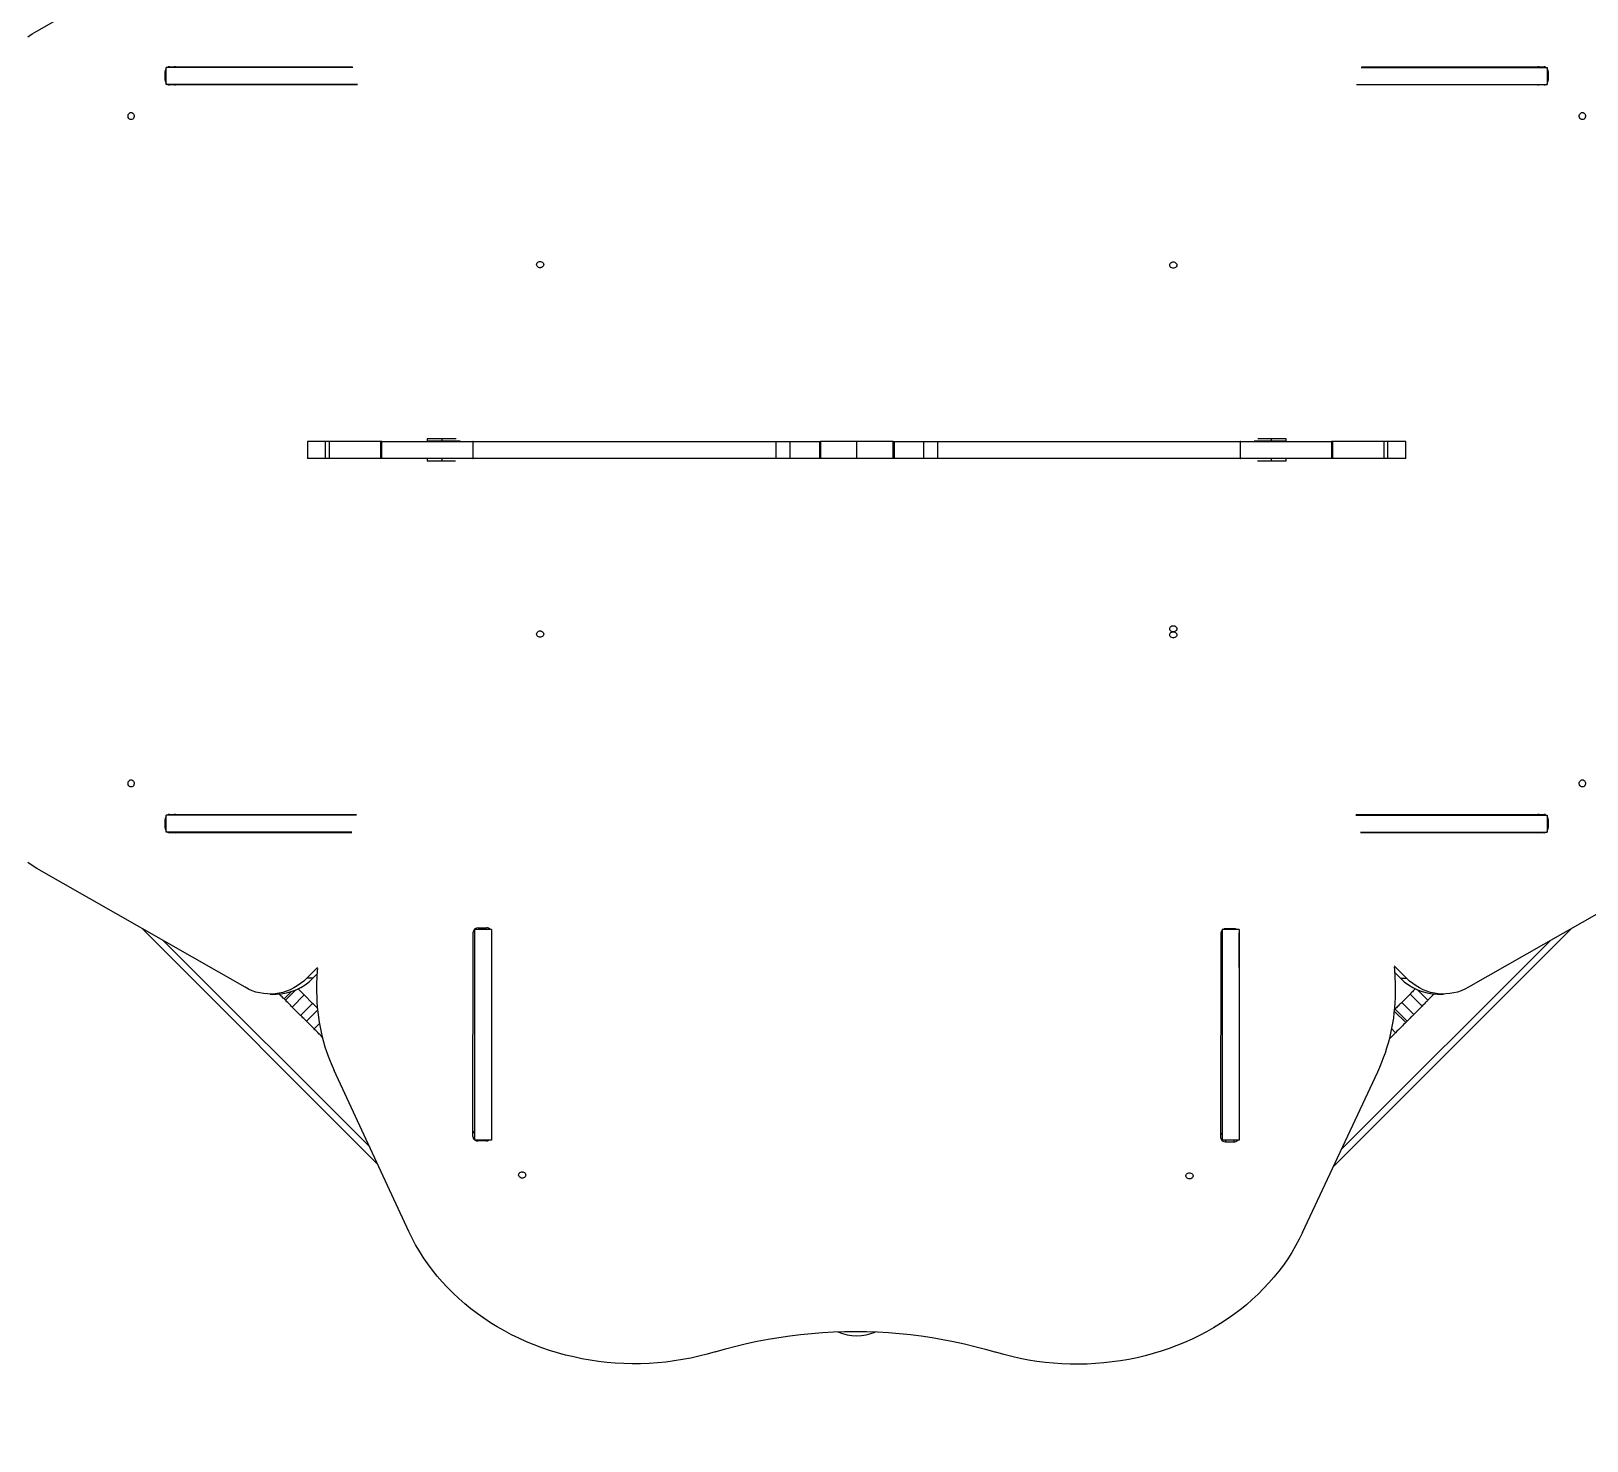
# Model space of a CAD drawing. Header units: millimetres. Extents: x -9608 to 9087, y -7864 to 6934.
# Drawn here: x -3520 to -1603, y -3165 to -1429 of the extents above; entities that cross this region are included whole.
import ezdxf

# ---------------------------------------------------------------- set-up
doc = ezdxf.new("R2010")
doc.units = ezdxf.units.MM
for name, color, linetype in [('DIKOM_ОБЪЕКТ', 7, 'Continuous'), ('DIKOM_РАЗМЕР_ЗОНА', 7, 'Continuous'), ('DIKOM_РАЗМЕР_ОБЪЕКТА', 7, 'Continuous')]:
    doc.layers.add(name, color=color, linetype=linetype)
doc.styles.add('style1', font='arial.ttf', dxfattribs={"width": 0.8})
doc.dimstyles.new('1-50', dxfattribs={"dimtxt": 300, "dimasz": 200, "dimexe": 100, "dimexo": 0, "dimgap": 100, "dimtad": 1, "dimtxsty": 'style1', "dimcen": 200, "dimclrd": 7, "dimclre": 7, "dimclrt": 7, "dimadec": 1, "dimazin": 2, "dimtfac": 1, "dimtmove": 0, "dimatfit": 2, "dimfxl": 0, "dimlwd": 25, "dimlwe": 18, "dimarcsym": 0})

# ---------------------------------------------------------------- blocks, each defined once
blk = doc.blocks.new('*D16')
at = {"layer": 'Defpoints', "color": 0, "transparency": 16777216}
for p in [(-6125, 3662.5), (7039, -2261), (7039, -7136.2)]:
    blk.add_point(p, dxfattribs=at)
at = {"layer": 'DIKOM_РАЗМЕР_ОБЪЕКТА', "color": 7, "lineweight": 18, "transparency": 16777216}
for p, q in [((-6125, 3662.5), (-6125, -7236.2)), ((7039, -2261), (7039, -7236.2))]:
    blk.add_line(p, q, dxfattribs=at)
at = {"layer": 'DIKOM_РАЗМЕР_ОБЪЕКТА', "color": 7, "lineweight": 25, "transparency": 16777216}
blk.add_line((-5925, -7136.2), (6839, -7136.2), dxfattribs=at)
at = {"layer": 'DIKOM_РАЗМЕР_ОБЪЕКТА', "color": 7, "transparency": 16777216}
for points in [[(-5925, -7102.9), (-5925, -7169.5), (-6125, -7136.2)], [(6839, -7102.9), (6839, -7169.5), (7039, -7136.2)]]:
    blk.add_solid(points, dxfattribs=at)
at = {"layer": 'DIKOM_РАЗМЕР_ОБЪЕКТА', "color": 7, "transparency": 16777216, "insert": (326.4, -6882.9), "char_height": 300, "attachment_point": 5, "style": 'style1'}
blk.add_mtext('13200', dxfattribs=at)
blk = doc.blocks.new('*D17')
at = {"layer": 'Defpoints', "color": 0, "transparency": 16777216}
for p in [(779.9, 5437.6), (-8598.7, -4942), (837.1, -4942)]:
    blk.add_point(p, dxfattribs=at)
at = {"layer": 'DIKOM_РАЗМЕР_ОБЪЕКТА', "color": 7, "lineweight": 18, "transparency": 16777216}
for p, q in [((779.9, 5437.6), (-8698.7, 5437.6)), ((837.1, -4942), (-8698.7, -4942))]:
    blk.add_line(p, q, dxfattribs=at)
at = {"layer": 'DIKOM_РАЗМЕР_ОБЪЕКТА', "color": 7, "lineweight": 25, "transparency": 16777216}
blk.add_line((-8598.7, 5237.6), (-8598.7, -4742), dxfattribs=at)
at = {"layer": 'DIKOM_РАЗМЕР_ОБЪЕКТА', "color": 7, "transparency": 16777216}
for points in [[(-8632.1, 5237.6), (-8565.4, 5237.6), (-8598.7, 5437.6)], [(-8632.1, -4742), (-8565.4, -4742), (-8598.7, -4942)]]:
    blk.add_solid(points, dxfattribs=at)
at = {"layer": 'DIKOM_РАЗМЕР_ОБЪЕКТА', "color": 7, "transparency": 16777216, "insert": (-8851.9, -261.4), "char_height": 300, "attachment_point": 5, "rotation": 90, "style": 'style1'}
blk.add_mtext('10400', dxfattribs=at)
blk = doc.blocks.new('*D18')
at = {"layer": 'Defpoints', "color": 0, "transparency": 16777216}
for p in [(-1043.2, 6929.6), (-9158.1, -6445.8), (-215.1, -6445.8)]:
    blk.add_point(p, dxfattribs=at)
at = {"layer": 'DIKOM_РАЗМЕР_ЗОНА', "color": 7, "lineweight": 18, "transparency": 16777216}
for p, q in [((-1043.2, 6929.6), (-9258.1, 6929.6)), ((-215.1, -6445.8), (-9258.1, -6445.8))]:
    blk.add_line(p, q, dxfattribs=at)
at = {"layer": 'DIKOM_РАЗМЕР_ЗОНА', "color": 7, "lineweight": 25, "transparency": 16777216}
blk.add_line((-9158.1, 6729.6), (-9158.1, -6245.8), dxfattribs=at)
at = {"layer": 'DIKOM_РАЗМЕР_ЗОНА', "color": 7, "transparency": 16777216}
for points in [[(-9191.5, 6729.6), (-9124.8, 6729.6), (-9158.1, 6929.6)], [(-9191.5, -6245.8), (-9124.8, -6245.8), (-9158.1, -6445.8)]]:
    blk.add_solid(points, dxfattribs=at)
at = {"layer": 'DIKOM_РАЗМЕР_ЗОНА', "color": 7, "transparency": 16777216, "insert": (-9411.4, -257.2), "char_height": 300, "attachment_point": 5, "rotation": 90, "style": 'style1'}
blk.add_mtext('13400', dxfattribs=at)
blk = doc.blocks.new('*D19')
at = {"layer": 'Defpoints', "color": 0, "transparency": 16777216}
for p in [(-8101.5, 2662.5), (9079.7, -1911.4), (9079.7, -7764.5)]:
    blk.add_point(p, dxfattribs=at)
at = {"layer": 'DIKOM_РАЗМЕР_ЗОНА', "color": 7, "lineweight": 18, "transparency": 16777216}
for p, q in [((-8101.5, 2662.5), (-8101.5, -7864.5)), ((9079.7, -1911.4), (9079.7, -7864.5))]:
    blk.add_line(p, q, dxfattribs=at)
at = {"layer": 'DIKOM_РАЗМЕР_ЗОНА', "color": 7, "lineweight": 25, "transparency": 16777216}
blk.add_line((-7901.5, -7764.5), (8879.7, -7764.5), dxfattribs=at)
at = {"layer": 'DIKOM_РАЗМЕР_ЗОНА', "color": 7, "transparency": 16777216}
for points in [[(-7901.5, -7731.1), (-7901.5, -7797.8), (-8101.5, -7764.5)], [(8879.7, -7731.1), (8879.7, -7797.8), (9079.7, -7764.5)]]:
    blk.add_solid(points, dxfattribs=at)
at = {"layer": 'DIKOM_РАЗМЕР_ЗОНА', "color": 7, "transparency": 16777216, "insert": (369.4, -7511.3), "char_height": 300, "attachment_point": 5, "style": 'style1'}
blk.add_mtext('17200', dxfattribs=at)

msp = doc.modelspace()

# ---------------------------------------------------------------- linework, layer by layer
at = {"layer": 'DIKOM_ОБЪЕКТ', "color": 7, "linetype": 'Continuous', "lineweight": 15}
for p, q in [((-3513.074, -1428.653), (-3256.329, -1282.097)), ((-3353.436, -1494.272), (-3353.436, -1473.272)), ((-3123.624, -1473.272), (-3353.436, -1473.272)), ((-3349.53, -1472.572), (-3123.822, -1472.572)), ((-1881.314, -1473.271), (-1652.325, -1473.271)), ((-1881.116, -1472.571), (-1656.232, -1472.571)), ((-1652.325, -1473.271), (-1652.325, -1494.271)), ((-3354.733, -1488.972), (-3354.733, -1478.572)), ((-3353.436, -1478.572), (-3354.733, -1478.572)), ((-3353.436, -1488.972), (-3354.733, -1488.972)), ((-3117.947, -1494.272), (-3353.436, -1494.272)), ((-1887.036, -1494.271), (-1652.325, -1494.271)), ((-1652.325, -1478.571), (-1651.028, -1478.571)), ((-1652.325, -1488.971), (-1651.028, -1488.971)), ((-1651.028, -1478.571), (-1651.028, -1488.971)), ((-3117.764, -1494.972), (-3349.53, -1494.972)), ((-1656.232, -1494.971), (-1887.219, -1494.971)), ((-3179.349, -1934.271), (-3179.349, -1955.271)), ((-3157.117, -1934.271), (-3179.349, -1934.271)), ((-3157.117, -1955.271), (-3157.117, -1934.271)), ((-3152.463, -1934.271), (-3157.117, -1934.271)), ((-3152.463, -1955.271), (-3152.463, -1934.271)), ((-3089.307, -1934.271), (-3152.463, -1934.271)), ((-3089.307, -1955.271), (-3089.307, -1934.271)), ((-3087.827, -1934.271), (-3089.307, -1934.271)), ((-3087.827, -1955.271), (-3087.827, -1934.271)), ((-3087.827, -1934.271), (-2975.72, -1934.271)), ((-3031.888, -1930.771), (-3031.888, -1933.771)), ((-3013.882, -1930.771), (-3031.888, -1930.771)), ((-3013.882, -1933.771), (-3031.888, -1933.771)), ((-3013.882, -1930.771), (-3013.882, -1933.771)), ((-2996.335, -1930.771), (-3013.882, -1930.771)), ((-2991.193, -1933.771), (-3013.882, -1933.771)), ((-2975.72, -1934.271), (-2975.72, -1955.271)), ((-2975.278, -1934.271), (-2975.72, -1934.271)), ((-2975.278, -1955.271), (-2975.278, -1934.271)), ((-2975.278, -1934.271), (-2602.414, -1934.271)), ((-2602.414, -1934.271), (-2602.414, -1955.271)), ((-2602.414, -1934.271), (-2585.324, -1934.271)), ((-2585.324, -1934.271), (-2585.324, -1955.271)), ((-2585.324, -1934.271), (-2548.84, -1934.271)), ((-2548.84, -1934.271), (-2548.84, -1955.271)), ((-2548.84, -1934.271), (-2547.681, -1934.271)), ((-2547.681, -1934.271), (-2547.681, -1955.271)), ((-2502.881, -1934.271), (-2547.681, -1934.271)), ((-2502.881, -1955.271), (-2502.881, -1934.271)), ((-2458.081, -1934.271), (-2502.881, -1934.271)), ((-2458.081, -1955.271), (-2458.081, -1934.271)), ((-2458.081, -1934.271), (-2456.921, -1934.271)), ((-2456.921, -1934.271), (-2456.921, -1955.271)), ((-2456.921, -1934.271), (-2420.438, -1934.271)), ((-2420.438, -1934.271), (-2420.438, -1955.271)), ((-2420.438, -1934.271), (-2403.348, -1934.271)), ((-2403.348, -1934.271), (-2403.348, -1955.271)), ((-2403.348, -1934.271), (-2030.484, -1934.271)), ((-2030.484, -1934.271), (-2030.484, -1955.271)), ((-2030.042, -1934.271), (-2030.484, -1934.271)), ((-2030.042, -1955.271), (-2030.042, -1934.271)), ((-2030.042, -1934.271), (-1917.935, -1934.271)), ((-1991.879, -1933.771), (-2013.348, -1933.771)), ((-1991.879, -1930.771), (-2008.862, -1930.771)), ((-1991.879, -1933.771), (-1991.879, -1930.771)), ((-1973.874, -1930.771), (-1991.879, -1930.771)), ((-1973.874, -1933.771), (-1991.879, -1933.771)), ((-1973.874, -1933.771), (-1973.874, -1930.771)), ((-1917.935, -1934.271), (-1917.935, -1955.271)), ((-1916.455, -1934.271), (-1917.935, -1934.271)), ((-1916.455, -1955.271), (-1916.455, -1934.271)), ((-1853.299, -1934.271), (-1916.455, -1934.271)), ((-1853.299, -1955.271), (-1853.299, -1934.271)), ((-1848.645, -1934.271), (-1853.299, -1934.271)), ((-1848.645, -1955.271), (-1848.645, -1934.271)), ((-1826.413, -1934.271), (-1848.645, -1934.271)), ((-1826.413, -1955.271), (-1826.413, -1934.271)), ((-3157.117, -1955.271), (-3179.349, -1955.271)), ((-3152.463, -1955.271), (-3157.117, -1955.271)), ((-3089.307, -1955.271), (-3152.463, -1955.271)), ((-3087.827, -1955.271), (-3089.307, -1955.271)), ((-2975.72, -1955.271), (-3087.827, -1955.271)), ((-3031.888, -1955.271), (-3031.888, -1957.771)), ((-3031.888, -1957.771), (-3013.882, -1957.771)), ((-3013.882, -1955.271), (-3013.882, -1957.771)), ((-3013.882, -1957.771), (-2997.327, -1957.771)), ((-2975.72, -1955.271), (-2975.278, -1955.271)), ((-2602.414, -1955.271), (-2975.278, -1955.271)), ((-2585.324, -1955.271), (-2602.414, -1955.271)), ((-2548.84, -1955.271), (-2585.324, -1955.271)), ((-2547.681, -1955.271), (-2548.84, -1955.271)), ((-2502.881, -1955.271), (-2547.681, -1955.271)), ((-2458.081, -1955.271), (-2502.881, -1955.271)), ((-2456.921, -1955.271), (-2458.081, -1955.271)), ((-2420.438, -1955.271), (-2456.921, -1955.271)), ((-2403.348, -1955.271), (-2420.438, -1955.271)), ((-2030.484, -1955.271), (-2403.348, -1955.271)), ((-2030.484, -1955.271), (-2030.042, -1955.271)), ((-1917.935, -1955.271), (-2030.042, -1955.271)), ((-2009.335, -1957.771), (-1991.879, -1957.771)), ((-1991.879, -1957.771), (-1991.879, -1955.271)), ((-1991.879, -1957.771), (-1973.874, -1957.771)), ((-1973.874, -1957.771), (-1973.874, -1955.271)), ((-1916.455, -1955.271), (-1917.935, -1955.271)), ((-1853.299, -1955.271), (-1916.455, -1955.271)), ((-1848.645, -1955.271), (-1853.299, -1955.271)), ((-1826.413, -1955.271), (-1848.645, -1955.271)), ((-3353.436, -2415.272), (-3353.436, -2394.272)), ((-3119.107, -2394.272), (-3353.436, -2394.272)), ((-3349.53, -2393.572), (-3118.909, -2393.572)), ((-1888.242, -2393.571), (-1656.232, -2393.571)), ((-1888.043, -2394.271), (-1652.325, -2394.271)), ((-1652.325, -2394.271), (-1652.325, -2415.271)), ((-3354.733, -2409.972), (-3354.733, -2399.572)), ((-3353.436, -2399.572), (-3354.733, -2399.572)), ((-3353.436, -2409.972), (-3354.733, -2409.972)), ((-1652.325, -2399.571), (-1651.028, -2399.571)), ((-1652.325, -2409.971), (-1651.028, -2409.971)), ((-1651.028, -2399.571), (-1651.028, -2409.971)), ((-3124.844, -2415.272), (-3353.436, -2415.272)), ((-3125.027, -2415.972), (-3349.53, -2415.972)), ((-1882.382, -2415.271), (-1652.325, -2415.271)), ((-1656.232, -2415.971), (-1882.199, -2415.971)), ((-3256.329, -2606.447), (-3513.074, -2459.892)), ((-1492.688, -2459.89), (-1749.432, -2606.446)), ((-3383.313, -2533.959), (-3093.091, -2824.187)), ((-2975.644, -2790.323), (-2975.201, -2538.31)), ((-2952.878, -2535.018), (-2973.874, -2535.018)), ((-2973.874, -2535.018), (-2973.874, -2794.826)), ((-2969.205, -2533.121), (-2958.798, -2533.134)), ((-2952.878, -2535.018), (-2952.878, -2794.826)), ((-2952.878, -2537.521), (-2952.802, -2538.269)), ((-2952.817, -2537.992), (-2952.878, -2573.415)), ((-2952.802, -2538.269), (-2952.878, -2580.915)), ((-2054.211, -2539.421), (-2054.639, -2791.503)), ((-2031.888, -2535.018), (-2052.884, -2535.018)), ((-2052.884, -2535.018), (-2052.884, -2794.826)), ((-2037.793, -2534.315), (-2048.199, -2534.302)), ((-2031.888, -2535.018), (-2031.888, -2794.826)), ((-2031.888, -2538.705), (-2031.812, -2539.519)), ((-2031.888, -2574.577), (-2031.827, -2539.18)), ((-2031.888, -2582.077), (-2031.812, -2539.519)), ((-1915.875, -2827.383), (-1622.434, -2533.956)), ((-3356.961, -2549.006), (-3102.872, -2803.094)), ((-1905.927, -2806.132), (-1648.801, -2549.003)), ((-3167.035, -2581.969), (-3180.264, -2595.205)), ((-1825.497, -2595.204), (-1840.741, -2579.961)), ((-3172.772, -2595.205), (-3180.264, -2595.205)), ((-3167.798, -2590.233), (-3172.772, -2595.205)), ((-3168.24, -2604.384), (-3168.24, -2611.884)), ((-1832.99, -2595.204), (-1839.841, -2588.355)), ((-1839.2, -2612.818), (-1839.2, -2605.319)), ((-1832.99, -2595.204), (-1825.497, -2595.204)), ((-3225.629, -2614.731), (-3218.121, -2614.731)), ((-3208.188, -2620.781), (-3199.048, -2611.637)), ((-3206.525, -2622.446), (-3208.188, -2620.781)), ((-3206.525, -2622.446), (-3193.646, -2609.571)), ((-3198.239, -2630.732), (-3183.392, -2615.883)), ((-3173.108, -2626.165), (-3183.392, -2615.883)), ((-1821.225, -2614.731), (-1831.509, -2625.012)), ((-1816.647, -2639.862), (-1831.509, -2625.012)), ((-1806.378, -2629.58), (-1821.225, -2614.731)), ((-1799.222, -2622.426), (-1812.039, -2609.601)), ((-1791.409, -2614.611), (-1799.222, -2622.426)), ((-1787.64, -2614.73), (-1780.133, -2614.73)), ((-3187.955, -2641.014), (-3198.239, -2630.732)), ((-3187.955, -2641.014), (-3173.108, -2626.165)), ((-3180.798, -2648.168), (-3167.111, -2634.474)), ((-1826.611, -2649.813), (-1840.405, -2636.02)), ((-1839.795, -2633.298), (-1840.161, -2633.677)), ((-1824.948, -2648.148), (-1839.795, -2633.298)), ((-1806.378, -2629.58), (-1816.647, -2639.862)), ((-3171.414, -2657.559), (-3180.798, -2648.168)), ((-3171.414, -2657.559), (-3164.822, -2650.977)), ((-1839.108, -2662.31), (-1846.478, -2669.681)), ((-1839.108, -2662.31), (-1843.716, -2657.701)), ((-1824.948, -2648.148), (-1826.611, -2649.813)), ((-3161.282, -2667.688), (-3161.252, -2667.656)), ((-3161.221, -2667.742), (-3161.282, -2667.688)), ((-3054.669, -2907.064), (-3146.634, -2708.691)), ((-1953.763, -2908.429), (-1861.142, -2710.339)), ((-2952.878, -2794.826), (-2973.874, -2794.826)), ((-2969.647, -2794.826), (-2969.647, -2795.526)), ((-2959.241, -2795.54), (-2969.647, -2795.526)), ((-2959.241, -2794.826), (-2959.241, -2795.54)), ((-2031.888, -2794.826), (-2052.884, -2794.826)), ((-2048.642, -2794.826), (-2048.642, -2796.707)), ((-2048.642, -2796.707), (-2038.251, -2796.721)), ((-2038.251, -2794.826), (-2038.251, -2796.721))]:
    msp.add_line(p, q, dxfattribs=at)
at = {"layer": 'DIKOM_ОБЪЕКТ', "color": 7, "linetype": 'Continuous', "lineweight": 15, "flags": 128}
for points in [[(-3524.152, -1435.766), (-3518.689, -1432.054), (-3513.074, -1428.653)], [(-3396.741, -1528.871), (-3395.657, -1529.05), (-3394.681, -1529.57), (-3393.857, -1530.39), (-3393.277, -1531.444), (-3392.957, -1532.646), (-3392.957, -1533.898), (-3393.277, -1535.099), (-3393.857, -1536.153), (-3394.681, -1536.973), (-3395.657, -1537.494), (-3396.741, -1537.672), (-3397.809, -1537.494), (-3398.801, -1536.973), (-3399.609, -1536.153), (-3400.205, -1535.099), (-3400.51, -1533.898), (-3400.51, -1532.646), (-3400.205, -1531.444), (-3399.609, -1530.39), (-3398.801, -1529.57), (-3397.809, -1529.05), (-3396.741, -1528.871)], [(-1609.021, -1537.671), (-1610.104, -1537.493), (-1611.081, -1536.973), (-1611.905, -1536.153), (-1612.5, -1535.099), (-1612.805, -1533.897), (-1612.805, -1532.645), (-1612.5, -1531.444), (-1611.905, -1530.39), (-1611.081, -1529.57), (-1610.104, -1529.049), (-1609.021, -1528.871), (-1607.953, -1529.049), (-1606.961, -1529.57), (-1606.152, -1530.39), (-1605.557, -1531.444), (-1605.252, -1532.645), (-1605.252, -1533.897), (-1605.557, -1535.099), (-1606.152, -1536.153), (-1606.961, -1536.973), (-1607.953, -1537.493), (-1609.021, -1537.671)], [(-2888.486, -1716.278), (-2888.654, -1717.351), (-2889.188, -1718.337), (-2889.996, -1719.157), (-2891.049, -1719.742), (-2892.255, -1720.047), (-2893.506, -1720.046), (-2894.711, -1719.74), (-2895.764, -1719.153), (-2896.588, -1718.333), (-2897.107, -1717.346), (-2897.275, -1716.272), (-2897.107, -1715.198), (-2896.588, -1714.212), (-2895.764, -1713.393), (-2894.711, -1712.808), (-2893.506, -1712.503), (-2892.255, -1712.503), (-2891.049, -1712.81), (-2889.996, -1713.397), (-2889.172, -1714.217), (-2888.654, -1715.204), (-2888.486, -1716.278)], [(-2108.487, -1716.778), (-2108.655, -1717.851), (-2109.189, -1718.837), (-2109.998, -1719.656), (-2111.05, -1720.242), (-2112.256, -1720.547), (-2113.507, -1720.546), (-2114.713, -1720.24), (-2115.765, -1719.653), (-2116.589, -1718.832), (-2117.108, -1717.846), (-2117.276, -1716.772), (-2117.108, -1715.699), (-2116.574, -1714.713), (-2115.765, -1713.893), (-2114.713, -1713.308), (-2113.507, -1713.003), (-2112.256, -1713.004), (-2111.05, -1713.31), (-2109.998, -1713.897), (-2109.174, -1714.717), (-2108.655, -1715.704), (-2108.487, -1716.778)], [(-2117.276, -2164.768), (-2117.108, -2163.694), (-2116.589, -2162.707), (-2115.765, -2161.888), (-2114.713, -2161.302), (-2113.507, -2160.996), (-2112.256, -2160.996), (-2111.05, -2161.302), (-2109.998, -2161.888), (-2109.174, -2162.707), (-2108.655, -2163.694), (-2108.487, -2164.768), (-2108.655, -2165.841), (-2109.174, -2166.828), (-2109.998, -2167.647), (-2111.05, -2168.234), (-2112.256, -2168.539), (-2113.507, -2168.539), (-2114.713, -2168.234), (-2115.765, -2167.647), (-2116.589, -2166.828), (-2117.108, -2165.841), (-2117.276, -2164.768)], [(-2897.275, -2171.262), (-2897.107, -2170.189), (-2896.573, -2169.203), (-2895.764, -2168.384), (-2894.696, -2167.799), (-2893.506, -2167.495), (-2892.255, -2167.497), (-2891.049, -2167.804), (-2889.996, -2168.392), (-2889.172, -2169.212), (-2888.654, -2170.199), (-2888.486, -2171.273), (-2888.654, -2172.347), (-2889.188, -2173.333), (-2890.012, -2174.151), (-2891.064, -2174.736), (-2892.255, -2175.04), (-2893.506, -2175.038), (-2894.711, -2174.731), (-2895.764, -2174.144), (-2896.588, -2173.323), (-2897.107, -2172.336), (-2897.275, -2171.262)], [(-2117.276, -2172.262), (-2117.108, -2171.189), (-2116.574, -2170.203), (-2115.765, -2169.384), (-2114.697, -2168.799), (-2113.507, -2168.495), (-2112.256, -2168.497), (-2111.05, -2168.804), (-2109.998, -2169.392), (-2109.174, -2170.212), (-2108.655, -2171.199), (-2108.487, -2172.273), (-2108.655, -2173.346), (-2109.189, -2174.333), (-2109.998, -2175.151), (-2111.066, -2175.736), (-2112.256, -2176.04), (-2113.507, -2176.039), (-2114.713, -2175.732), (-2115.765, -2175.144), (-2116.589, -2174.323), (-2117.108, -2173.336), (-2117.276, -2172.262)], [(-3396.741, -2350.872), (-3395.657, -2351.05), (-3394.681, -2351.57), (-3393.857, -2352.39), (-3393.277, -2353.444), (-3392.957, -2354.646), (-3392.957, -2355.898), (-3393.277, -2357.099), (-3393.857, -2358.153), (-3394.681, -2358.973), (-3395.657, -2359.494), (-3396.741, -2359.672), (-3397.809, -2359.494), (-3398.801, -2358.973), (-3399.609, -2358.153), (-3400.205, -2357.099), (-3400.51, -2355.898), (-3400.51, -2354.646), (-3400.205, -2353.444), (-3399.609, -2352.39), (-3398.801, -2351.57), (-3397.809, -2351.05), (-3396.741, -2350.872)], [(-1609.021, -2359.671), (-1610.104, -2359.493), (-1611.081, -2358.973), (-1611.905, -2358.153), (-1612.5, -2357.099), (-1612.805, -2355.897), (-1612.805, -2354.645), (-1612.5, -2353.444), (-1611.905, -2352.39), (-1611.081, -2351.57), (-1610.104, -2351.049), (-1609.021, -2350.871), (-1607.953, -2351.049), (-1606.961, -2351.57), (-1606.152, -2352.39), (-1605.557, -2353.444), (-1605.252, -2354.645), (-1605.252, -2355.897), (-1605.557, -2357.099), (-1606.152, -2358.153), (-1606.961, -2358.973), (-1607.953, -2359.493), (-1609.021, -2359.671)], [(-3513.074, -2459.892), (-3518.689, -2456.49), (-3524.152, -2452.778)], [(-3180.264, -2595.205), (-3183.987, -2598.672), (-3187.909, -2601.834), (-3191.998, -2604.677), (-3196.256, -2607.187), (-3200.65, -2609.353), (-3205.167, -2611.163), (-3209.775, -2612.61), (-3214.459, -2613.686), (-3219.205, -2614.387), (-3223.981, -2614.708), (-3228.757, -2614.65), (-3233.517, -2614.211), (-3238.248, -2613.393), (-3242.917, -2612.202), (-3247.495, -2610.641), (-3251.981, -2608.72), (-3256.329, -2606.447)], [(-1749.432, -2606.446), (-1753.781, -2608.719), (-1758.267, -2610.64), (-1762.845, -2612.2), (-1767.514, -2613.392), (-1772.244, -2614.209), (-1777.005, -2614.648), (-1781.781, -2614.707), (-1786.557, -2614.386), (-1791.303, -2613.685), (-1795.987, -2612.608), (-1800.595, -2611.162), (-1805.112, -2609.351), (-1809.506, -2607.186), (-1813.763, -2604.676), (-1817.853, -2601.833), (-1821.774, -2598.67), (-1825.497, -2595.204)], [(-3208.188, -2620.781), (-3209.378, -2619.595), (-3210.721, -2618.256), (-3212.186, -2616.783), (-3213.773, -2615.201), (-3214.352, -2614.613)], [(-3198.239, -2630.732), (-3199.429, -2629.546), (-3200.589, -2628.375), (-3201.733, -2627.233), (-3202.832, -2626.135), (-3203.87, -2625.095), (-3204.846, -2624.125), (-3205.731, -2623.239), (-3206.525, -2622.446)], [(-3183.392, -2615.883), (-3184.567, -2614.697), (-3185.742, -2613.526), (-3186.887, -2612.384), (-3187.985, -2611.286), (-3189.023, -2610.246), (-3189.999, -2609.276), (-3190.884, -2608.39), (-3190.945, -2608.32)], [(-1831.509, -2625.012), (-1832.684, -2626.199), (-1833.859, -2627.37), (-1835.004, -2628.512), (-1836.102, -2629.61), (-1837.14, -2630.65), (-1838.116, -2631.619), (-1839.001, -2632.506), (-1839.795, -2633.298)], [(-1814.816, -2608.319), (-1814.816, -2608.331), (-1815.625, -2609.14), (-1816.495, -2609.997), (-1817.38, -2610.894), (-1818.311, -2611.824), (-1819.272, -2612.779), (-1820.248, -2613.751), (-1821.225, -2614.731)], [(-1799.222, -2622.426), (-1799.97, -2623.18), (-1800.778, -2623.989), (-1801.633, -2624.846), (-1802.533, -2625.743), (-1803.464, -2626.673), (-1804.425, -2627.628), (-1805.386, -2628.6), (-1806.378, -2629.58)], [(-3180.798, -2648.168), (-3181.561, -2647.414), (-3182.37, -2646.605), (-3183.225, -2645.748), (-3184.125, -2644.851), (-3185.056, -2643.921), (-3186.002, -2642.966), (-3186.978, -2641.994), (-3187.955, -2641.014)], [(-3167.355, -2631.921), (-3167.523, -2631.756), (-3168.378, -2630.899), (-3169.263, -2630.002), (-3170.194, -2629.072), (-3171.155, -2628.117), (-3172.131, -2627.145), (-3173.108, -2626.165)], [(-1816.647, -2639.862), (-1817.838, -2641.048), (-1819.012, -2642.219), (-1820.157, -2643.361), (-1821.256, -2644.459), (-1822.293, -2645.499), (-1823.254, -2646.469), (-1824.155, -2647.355), (-1824.948, -2648.148)], [(-3161.282, -2667.688), (-3162.671, -2666.306), (-3164.044, -2664.932), (-3165.387, -2663.578), (-3166.715, -2662.259), (-3167.981, -2660.984), (-3169.202, -2659.769), (-3170.346, -2658.624), (-3171.414, -2657.559)], [(-1826.611, -2649.813), (-1827.786, -2650.999), (-1829.129, -2652.338), (-1830.609, -2653.811), (-1832.181, -2655.393), (-1833.859, -2657.06), (-1835.584, -2658.787), (-1837.338, -2660.546), (-1839.108, -2662.31)], [(-2052.884, -2787.686), (-2052.884, -2787.68), (-2053.632, -2786.891), (-2054.181, -2785.993), (-2054.532, -2785.017), (-2054.623, -2784.343)], [(-2919.415, -2837.594), (-2919.232, -2836.52), (-2918.713, -2835.534), (-2917.889, -2834.715), (-2916.837, -2834.13), (-2915.646, -2833.826), (-2914.38, -2833.828), (-2913.19, -2834.135), (-2912.137, -2834.723), (-2911.313, -2835.544), (-2910.794, -2836.531), (-2910.626, -2837.604), (-2910.794, -2838.678), (-2911.328, -2839.664), (-2912.137, -2840.482), (-2913.205, -2841.067), (-2914.395, -2841.371), (-2915.646, -2841.37), (-2916.852, -2841.063), (-2917.905, -2840.475), (-2918.729, -2839.654), (-2919.247, -2838.667), (-2919.415, -2837.594)], [(-2097.424, -2838.647), (-2097.241, -2837.574), (-2096.722, -2836.588), (-2095.898, -2835.769), (-2094.846, -2835.184), (-2093.64, -2834.88), (-2092.389, -2834.882), (-2091.184, -2835.189), (-2090.131, -2835.777), (-2089.322, -2836.597), (-2088.803, -2837.584), (-2088.62, -2838.658), (-2088.803, -2839.732), (-2089.322, -2840.718), (-2090.146, -2841.536), (-2091.199, -2842.121), (-2092.404, -2842.425), (-2093.655, -2842.424), (-2094.861, -2842.117), (-2095.914, -2841.529), (-2096.722, -2840.708), (-2097.241, -2839.721), (-2097.424, -2838.647)], [(-2677.441, -3055.561), (-2687.314, -3058.379), (-2697.293, -3060.899), (-2707.364, -3063.118), (-2717.526, -3065.034), (-2727.75, -3066.644), (-2738.034, -3067.945), (-2748.364, -3068.938), (-2758.725, -3069.62), (-2769.116, -3069.991), (-2779.507, -3070.049), (-2789.899, -3069.796), (-2800.275, -3069.231), (-2810.62, -3068.355), (-2820.935, -3067.17), (-2831.174, -3065.675), (-2841.367, -3063.875), (-2851.468, -3061.769), (-2861.493, -3059.362), (-2871.396, -3056.656), (-2881.207, -3053.653), (-2890.881, -3050.359), (-2900.418, -3046.776), (-2909.802, -3042.91), (-2919.034, -3038.763), (-2928.082, -3034.343), (-2936.963, -3029.654), (-2945.63, -3024.701), (-2954.114, -3019.491), (-2962.384, -3014.029), (-2970.41, -3008.323), (-2978.223, -3002.379), (-2985.791, -2996.204), (-2993.1, -2989.806), (-3000.15, -2983.193), (-3006.94, -2976.372), (-3013.44, -2969.351), (-3019.666, -2962.14), (-3025.601, -2954.746), (-3031.232, -2947.178), (-3036.557, -2939.446), (-3041.562, -2931.56), (-3046.262, -2923.527), (-3050.626, -2915.358), (-3054.669, -2907.064)], [(-1953.763, -2908.429), (-1957.837, -2916.712), (-1962.231, -2924.868), (-1966.946, -2932.888), (-1971.982, -2940.761), (-1977.338, -2948.478), (-1982.999, -2956.03), (-1988.95, -2963.408), (-1995.19, -2970.602), (-2001.721, -2977.606), (-2008.527, -2984.409), (-2015.607, -2991.003), (-2022.931, -2997.382), (-2030.515, -3003.537), (-2038.342, -3009.46), (-2046.399, -3015.146), (-2054.684, -3020.586), (-2063.184, -3025.774), (-2071.881, -3030.705), (-2080.762, -3035.372), (-2089.825, -3039.769), (-2099.072, -3043.891), (-2108.472, -3047.734), (-2118.024, -3051.293), (-2127.698, -3054.563), (-2137.509, -3057.54), (-2147.427, -3060.222), (-2157.452, -3062.604), (-2167.569, -3064.685), (-2177.762, -3066.46), (-2188.016, -3067.929), (-2198.315, -3069.089), (-2208.661, -3069.94), (-2219.037, -3070.479), (-2229.428, -3070.707), (-2239.819, -3070.623), (-2250.211, -3070.228), (-2260.571, -3069.521), (-2270.902, -3068.503), (-2281.171, -3067.177), (-2291.394, -3065.543), (-2301.541, -3063.603), (-2311.612, -3061.36), (-2321.576, -3058.816), (-2331.448, -3055.975)], [(-2677.441, -3055.561), (-2664.578, -3051.835), (-2651.608, -3048.4), (-2638.532, -3045.258), (-2625.378, -3042.409), (-2612.149, -3039.857), (-2598.828, -3037.603), (-2585.461, -3035.649), (-2572.034, -3033.996), (-2558.56, -3032.644), (-2545.056, -3031.596), (-2531.522, -3030.851), (-2517.957, -3030.411), (-2504.407, -3030.274), (-2490.842, -3030.443), (-2477.292, -3030.916), (-2463.757, -3031.693), (-2450.253, -3032.774), (-2436.78, -3034.157), (-2423.367, -3035.843), (-2409.985, -3037.829), (-2396.695, -3040.115), (-2383.466, -3042.698), (-2370.313, -3045.578), (-2357.251, -3048.752), (-2344.296, -3052.219), (-2331.448, -3055.975)]]:
    msp.add_lwpolyline(points, dxfattribs=at)
at = {"layer": 'DIKOM_ОБЪЕКТ', "color": 7, "linetype": 'Continuous', "lineweight": 15}
for centre, radius, start, end in [((-3348.162, -1478.523), 6.571, 143.378339, 180.426335), ((-3349.525, -1477.197), 4.626, 90.064117, 121.933063), ((-3341.981, -1477.378), 4.807, 90.680255, 121.316925), ((-1663.781, -1477.378), 4.807, 58.683075, 89.319745), ((-1656.237, -1477.197), 4.626, 58.066937, 89.935883), ((-1657.599, -1478.522), 6.571, 359.573665, 36.621661), ((-3348.161, -1489.02), 6.572, 179.576613, 216.618713), ((-3349.525, -1490.346), 4.626, 238.066937, 269.935883), ((-3341.981, -1490.165), 4.807, 238.683075, 269.319745), ((-1663.781, -1490.165), 4.807, 270.680255, 301.316925), ((-1656.237, -1490.346), 4.626, 270.064117, 301.933063), ((-1657.6, -1489.02), 6.572, 323.381287, 0.423387), ((-3385.849, -1533.272), 7.181, 173.755416, 186.244584), ((-1619.913, -1533.271), 7.181, 353.755416, 6.244584), ((-1619.864, -1533.271), 7.132, 353.720401, 6.279599), ((-2892.88, -1724.899), 4.936, 80.928824, 99.071176), ((-2112.882, -1725.508), 5.043, 81.12388, 98.87612), ((-2892.88, -2162.587), 4.992, 261.031676, 278.968324), ((-2112.882, -2163.587), 4.992, 261.031676, 278.968324), ((-3385.849, -2355.272), 7.181, 173.755416, 186.244584), ((-1619.913, -2355.271), 7.181, 353.755416, 6.244584), ((-1619.84, -2355.271), 7.108, 353.702733, 6.297267), ((-3348.162, -2399.523), 6.571, 143.378339, 180.426335), ((-3349.525, -2398.197), 4.626, 90.064117, 121.933063), ((-3341.981, -2398.378), 4.807, 90.680255, 121.316925), ((-1663.781, -2398.378), 4.807, 58.683075, 89.319745), ((-1656.237, -2398.197), 4.626, 58.066937, 89.935883), ((-1657.599, -2399.522), 6.571, 359.573665, 36.621661), ((-3348.161, -2410.02), 6.572, 179.576613, 216.618713), ((-1657.6, -2410.02), 6.572, 323.381287, 0.423387), ((-3349.525, -2411.346), 4.626, 238.066937, 269.935883), ((-3341.981, -2411.165), 4.807, 238.683075, 269.319745), ((-1663.781, -2411.165), 4.807, 270.680255, 301.316925), ((-1656.237, -2411.346), 4.626, 270.064117, 301.933063), ((-2969.584, -2538.743), 5.634, 86.142514, 175.59148), ((-2958.677, -2539.416), 6.282, 44.427123, 91.109925), ((-2049.244, -2539.625), 4.972, 137.06625, 177.653799), ((-2048.216, -2541.092), 6.79, 89.861693, 116.553471), ((-2037.777, -2540.962), 6.647, 63.413767, 90.135745), ((-2947.471, -2604.121), 220.769, 174.608452, 180.068323), ((-2075.115, -2605.82), 235.915, 0.121834, 5.940795), ((-3218.769, -2550.803), 63.931, 270.580073, 316.010521), ((-1786.833, -2550.431), 64.304, 224.128571, 269.280835), ((-2939.14, -2611.565), 229.1, 180.079619, 205.083757), ((-2068.948, -2612.353), 229.748, 334.755065, 359.884101), ((-2971.432, -2790.565), 4.219, 176.711038, 234.630772), ((-2971.471, -2783.112), 4.158, 180.693244, 234.695771), ((-2969.647, -2788.728), 6.799, 243.753291, 269.994755), ((-2959.216, -2788.832), 6.708, 269.79208, 296.682941), ((-2049.011, -2791.075), 5.644, 184.35355, 273.745914), ((-2038.141, -2790.366), 6.356, 269.009568, 315.441687), ((-2915.021, -2828.918), 4.992, 261.031676, 278.968324), ((-2093.022, -2829.705), 5.257, 261.402671, 278.597329), ((-2502.764, -2975.506), 60, 247.117331, 292.310245)]:
    msp.add_arc(centre, radius, start, end, dxfattribs=at)

# ---------------------------------------------------------------- dimensions: what is measured, and where the dimension line sits
at = {"layer": 'DIKOM_РАЗМЕР_ЗОНА'}
dim = msp.add_linear_dim(base=(-9158.142, -6445.841), p1=(-1043.162, 6929.576), p2=(-215.074, -6445.841), angle=90, text='13400', dimstyle='1-50', dxfattribs=at)
dim.commit()
dim.dimension.update_dxf_attribs({"geometry": '*D18', "text_midpoint": (-9158.142, -257.239), "dimtype": 160})
dim = msp.add_linear_dim(base=(9079.685, -7764.48), p1=(-8101.458, 2662.494), p2=(9079.685, -1911.421), text='17200', dimstyle='1-50', dxfattribs=at)
dim.commit()
dim.dimension.update_dxf_attribs({"geometry": '*D19', "text_midpoint": (369.421, -7764.48), "dimtype": 160})
at = {"layer": 'DIKOM_РАЗМЕР_ОБЪЕКТА'}
dim = msp.add_linear_dim(base=(-8598.733, -4942.044), p1=(779.88, 5437.622), p2=(837.115, -4942.044), angle=90, text='10400', dimstyle='1-50', dxfattribs=at)
dim.commit()
dim.dimension.update_dxf_attribs({"geometry": '*D17', "text_midpoint": (-8598.733, -261.45), "dimtype": 160})
dim = msp.add_linear_dim(base=(7038.989, -7136.194), p1=(-6124.982, 3662.494), p2=(7038.989, -2261.037), text='13200', dimstyle='1-50', dxfattribs=at)
dim.commit()
dim.dimension.update_dxf_attribs({"geometry": '*D16', "text_midpoint": (326.371, -7136.194), "dimtype": 160})

doc.saveas('drawing.dxf')
